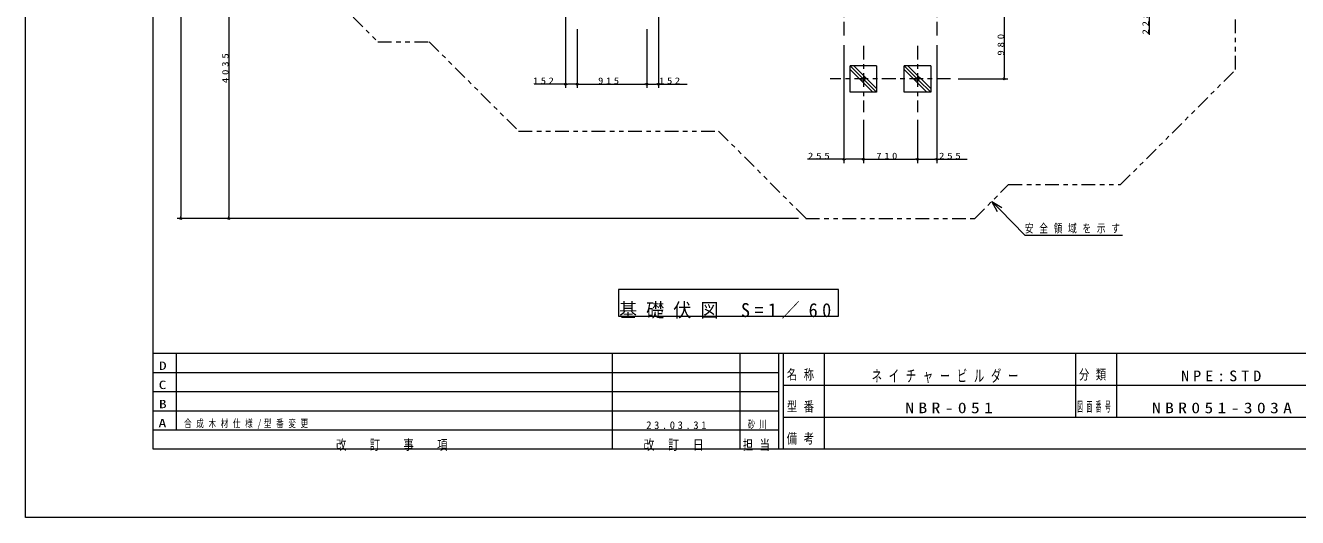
# Model space of a CAD drawing. Units: millimetres on the paper. Extents: x 0 to 420, y -594 to 297.
# Drawn here: x 0 to 278.7, y -594 to -486.1 of the extents above; entities that cross this region are included whole.
import ezdxf
from ezdxf.enums import TextEntityAlignment as Align

# ---------------------------------------------------------------- set-up
doc = ezdxf.new("R2010")
doc.units = ezdxf.units.MM
doc.linetypes.add('USER2', pattern=[6, 3, -1, 1, -1])
doc.linetypes.add('USER3', pattern=[8, 3, -1, 1, -1, 1, -1])
for name, color, linetype, lineweight in [('0_2', 7, 'Continuous', 13), ('2D_DIMENSION', 7, 'Continuous', 13), ('2D_OUTLINE', 7, 'USER3', 13), ('FMT', 7, 'Continuous', 13), ('FMT-TXT', 7, 'Continuous', 13), ('FOOTING', 7, 'Continuous', 13), ('FOOTING_C', 7, 'USER2', 13), ('FOOTING_H', 7, 'Continuous', 13), ('TEXT', 7, 'Continuous', 13)]:
    doc.layers.add(name, color=color, linetype=linetype, lineweight=lineweight)
doc.styles.add('ＭＳ ゴシック', font='')
doc.styles.get('ＭＳ ゴシック').set_extended_font_data('MS Gothic')

msp = doc.modelspace()

# ---------------------------------------------------------------- linework, layer by layer
at = {"layer": '0_2'}
for points in [[(0, -297), (420, -297), (420, -594), (0, -594)], [(129.901, -549.855), (178.125, -549.855), (178.125, -544.021), (129.901, -544.021)]]:
    msp.add_lwpolyline(points, close=True, dxfattribs=at)
at = {"layer": '2D_DIMENSION'}
for p, q in [((34.069, -349.272), (34.069, -528.022)), ((44.531, -461.633), (44.531, -528.022)), ((118.339, -470.134), (118.339, -499.837)), ((138.663, -470.134), (138.663, -499.834)), ((214.407, -481.957), (214.407, -497.46)), ((246.136, -481.54), (246.136, -488.22)), ((120.881, -486.971), (120.881, -499.837)), ((120.881, -486.971), (120.881, -499.837)), ((136.134, -486.971), (136.134, -499.834)), ((136.134, -486.971), (136.134, -499.837)), ((179.311, -490.458), (179.311, -516.317)), ((199.635, -490.458), (199.635, -516.318)), ((204.309, -497.876), (215.24, -497.876)), ((214.407, -497.876), (214.407, -497.46)), ((118.339, -499.003), (111.416, -499.003)), ((118.339, -499.003), (118.756, -499.003)), ((120.464, -499.003), (118.756, -499.003)), ((120.881, -499.003), (120.464, -499.003)), ((120.881, -499.003), (121.298, -499.003)), ((121.298, -499.003), (135.717, -499.003)), ((136.134, -499.003), (135.717, -499.003)), ((136.134, -499), (136.551, -499)), ((136.551, -499), (138.246, -499)), ((138.663, -499), (138.246, -499)), ((138.663, -499), (144.978, -499)), ((183.555, -506.795), (183.555, -516.317)), ((183.555, -506.795), (183.555, -516.317)), ((195.391, -506.795), (195.391, -516.318)), ((195.391, -506.795), (195.391, -516.317)), ((179.311, -515.484), (171.345, -515.484)), ((179.311, -515.484), (179.728, -515.484)), ((183.138, -515.484), (179.728, -515.484)), ((183.555, -515.484), (183.138, -515.484)), ((183.555, -515.484), (183.972, -515.484)), ((183.972, -515.484), (194.974, -515.484)), ((195.391, -515.484), (194.974, -515.484)), ((195.391, -515.484), (195.808, -515.484)), ((195.808, -515.484), (199.218, -515.484)), ((199.635, -515.484), (199.218, -515.484)), ((199.635, -515.484), (206.315, -515.484)), ((211.675, -524.737), (213.435, -526.514)), ((211.675, -524.737), (213.911, -526.042)), ((212.958, -526.985), (211.675, -524.737)), ((213.435, -526.514), (218.965, -532.098)), ((169.318, -528.438), (33.236, -528.438)), ((34.069, -528.438), (34.069, -528.022)), ((169.318, -528.438), (43.697, -528.438)), ((44.531, -528.438), (44.531, -528.022)), ((218.965, -532.098), (240.333, -532.098))]:
    msp.add_line(p, q, dxfattribs=at)
for centre in [(118.339, -499.003), (120.881, -499.003), (120.881, -499.003), (136.134, -499), (136.134, -499.003), (138.663, -499), (214.407, -497.876), (179.311, -515.484), (183.555, -515.484), (183.555, -515.484), (195.391, -515.484), (195.391, -515.484), (199.635, -515.484), (34.069, -528.438), (44.531, -528.438)]:
    msp.add_circle(centre, 0.208, dxfattribs=at)
at = {"layer": '2D_OUTLINE'}
msp.add_lwpolyline([(265.105, -460.184), (238.358, -433.436), (238.358, -411.623), (226.154, -399.419), (226.154, -390.746), (207.91, -372.502), (175.177, -372.502), (151.53, -348.855), (105.471, -348.855), (87.274, -367.052), (87.274, -402.298), (54.809, -434.763), (54.809, -467.344), (77.204, -489.74), (88.466, -489.74), (108.035, -509.309), (151.856, -509.309), (170.985, -528.438), (207.974, -528.438), (215.376, -521.036), (239.899, -521.036), (265.105, -495.83)], close=True, dxfattribs=at)
at = {"layer": 'FMT'}
for p, q in [((28, -558), (403, -558)), ((33, -558), (33, -574.8)), ((128.5, -558), (128.5, -579)), ((156.5, -558), (156.5, -579)), ((165, -558), (165, -579)), ((166, -558), (166, -579)), ((175, -558), (175, -579)), ((230, -558), (230, -572)), ((239, -558), (239, -572)), ((28, -562.2), (165, -562.2)), ((166, -565), (306, -565)), ((28, -566.4), (165, -566.4)), ((28, -570.6), (165, -570.6)), ((166, -572), (306, -572)), ((28, -574.8), (165, -574.8))]:
    msp.add_line(p, q, dxfattribs=at)
msp.add_lwpolyline([(28, -579), (28, -322), (403, -322), (403, -579)], close=True, dxfattribs=at)
at = {"layer": 'FOOTING'}
for p, q in [((180.638, -500.794), (180.638, -494.959)), ((186.472, -494.959), (180.638, -494.959)), ((186.472, -494.959), (186.472, -500.794)), ((192.474, -500.794), (192.474, -494.959)), ((198.308, -494.959), (192.474, -494.959)), ((198.308, -494.959), (198.308, -500.794)), ((186.472, -500.794), (180.638, -500.794)), ((198.308, -500.794), (192.474, -500.794))]:
    msp.add_line(p, q, dxfattribs=at)
for centre in [(183.555, -497.876), (195.391, -497.876)]:
    msp.add_circle(centre, 0.351, dxfattribs=at)
at = {"layer": 'FOOTING_C'}
for p, q in [((179.311, -413.316), (179.311, -488.791)), ((199.635, -413.316), (199.635, -488.791)), ((183.555, -490.625), (183.555, -505.128)), ((195.391, -490.625), (195.391, -505.128)), ((202.642, -497.876), (176.304, -497.876))]:
    msp.add_line(p, q, dxfattribs=at)
at = {"layer": 'FOOTING_H'}
for p, q in [((180.638, -494.959), (183.306, -497.628)), ((180.638, -495.784), (185.647, -500.794)), ((181.463, -494.959), (186.472, -499.969)), ((192.474, -494.959), (195.142, -497.628)), ((192.474, -495.784), (197.483, -500.794)), ((193.299, -494.959), (198.308, -499.969)), ((183.804, -498.125), (186.472, -500.794)), ((195.64, -498.125), (198.308, -500.794))]:
    msp.add_line(p, q, dxfattribs=at)

# ---------------------------------------------------------------- texts
at = {"layer": '2D_DIMENSION', "char_height": 1.405, "attachment_point": 7, "rotation": 90, "style": 'ＭＳ ゴシック'}
for s, insert in [('\\T1.5;\\W1.25;228', (246.109, -488.146)), ('\\T1.5;\\W1.25;980', (214.379, -492.766)), ('\\T1.5;\\W1.25;4035', (44.503, -498.798))]:
    msp.add_mtext(s, dxfattribs=dict(at, insert=insert))
at = {"layer": '2D_DIMENSION', "attachment_point": 7, "style": 'ＭＳ ゴシック'}
for s, insert, char_height in [('\\T1.5;\\W1.2;152', (111.17, -498.976), 1.405), ('\\T1.5;\\W1.2;915', (125.449, -498.976), 1.405), ('\\T1.5;\\W1.2;152', (138.833, -498.972), 1.405), ('\\T1.5;\\W1.25;255', (171.418, -515.456), 1.405), ('\\T1.5;\\W1.2;710', (186.415, -515.456), 1.405), ('\\T1.5;\\W1.25;255', (200.125, -515.457), 1.405), ('\\T1.64;\\W0.75;安全領域を示す', (218.931, -531.751), 1.833)]:
    msp.add_mtext(s, dxfattribs=dict(at, insert=insert, char_height=char_height))
at = {"layer": 'FMT-TXT', "style": 'ＭＳ ゴシック'}
for s, width, p in [('D', 1.35, (29.25, -562.183)), ('C', 1.35, (29.19, -566.383)), ('B', 1.35, (29.25, -570.583)), ('A', 1.4, (29.131, -574.783))]:
    msp.add_text(s, height=1.833, dxfattribs=dict(at, width=width)).set_placement(p, align=Align.BOTTOM_LEFT)
at = {"layer": 'FMT-TXT', "attachment_point": 7, "style": 'ＭＳ ゴシック'}
for s, insert, char_height in [('\\T1.64;\\W0.75;名称', (166.8, -564), 2.199), ('\\T1.64;\\W0.65;ネイチャービルダー', (185.385, -564.533), 2.566), ('\\T1.64;\\W0.75;分類', (230.8, -564), 2.199), ('\\T1.5;\\W1.1;NPE:STD', (253.174, -564.167), 2.346), ('\\T1.64;\\W0.75;型番', (166.8, -571), 2.199), ('\\T1.64;\\W0.4;図面番号', (230.43, -571), 2.199), ('\\T1.5;\\W1.2;NBR-051', (192.763, -571.167), 2.346), ('\\T1.5;\\W1.2;NBR051-303A', (246.797, -571.167), 2.346), ('\\T1.62;\\W0.7;合成木材仕様/型番変更', (34.755, -574.617), 1.686), ('\\T1.5;23.03.31', (135.994, -574.617), 1.686), ('\\T1.64;\\W0.65;砂川', (158.266, -574.617), 1.686), ('\\T1.64;\\W0.75;改\u3000訂\u3000事\u3000項', (68.05, -579.4), 2.199), ('\\T1.5;\\W0.8;改\\~訂\\~日', (135.4, -579.4), 2.199), ('\\T1.64;\\W0.75;担当', (157.15, -579.4), 2.199), ('\\T1.64;\\W0.75;備考', (166.8, -578), 2.199)]:
    msp.add_mtext(s, dxfattribs=dict(at, insert=insert, char_height=char_height))
at = {"layer": 'TEXT', "insert": (130.04, -550.411), "char_height": 3.055, "attachment_point": 7, "style": 'ＭＳ ゴシック'}
msp.add_mtext('\\T1.5;\\W0.95;基礎伏図\\~S=1／60', dxfattribs=at)

doc.saveas('drawing.dxf')
